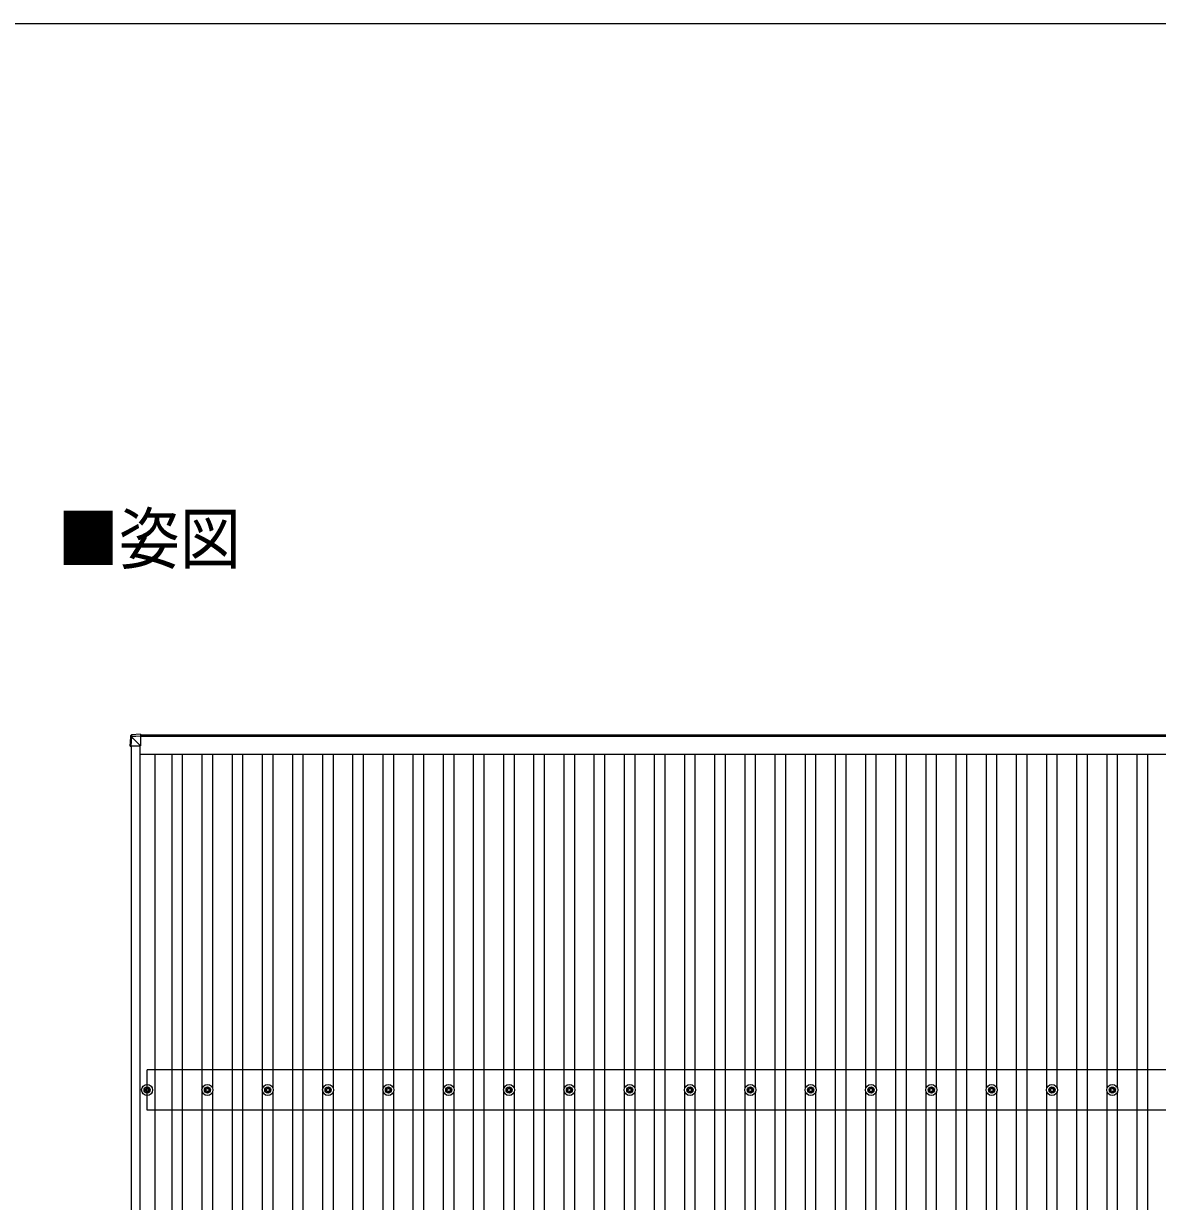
# Model space of a CAD drawing. Units: millimetres at full size, sheet at 1:50; details may follow other scales. Extents: x -14053 to 14053, y -9700 to 9700.
# Drawn here: x -8221 to -4461, y 5795 to 9700 of the extents above; entities that cross this region are included whole.
import ezdxf
from ezdxf.enums import TextEntityAlignment as Align

# ---------------------------------------------------------------- set-up
doc = ezdxf.new("R2010")
doc.units = ezdxf.units.MM
doc.header["$LTSCALE"] = 50
for name, color, linetype, lineweight in [('1-1', 2, 'Continuous', 9), ('1-2', 134, 'Continuous', 9), ('1-3', 5, 'Continuous', 5), ('1-4', 6, 'Continuous', 9), ('F-0', 7, 'Continuous', 9)]:
    doc.layers.add(name, color=color, linetype=linetype, lineweight=lineweight)
doc.styles.add('ＭＳ ゴシック', font='')
doc.styles.get('ＭＳ ゴシック').set_extended_font_data('MS Gothic')

msp = doc.modelspace()

# ---------------------------------------------------------------- linework, layer by layer
at = {"layer": '1-1'}
for p, q in [((-7862.79, 1923.7), (-7862.79, 7305.08)), ((-7833.79, 1923.65), (-7833.79, 7305.03)), ((-7832.31, 7341.26), (-1790.1, 7341.26)), ((-1790.1, 7336.66), (-7832.31, 7336.66)), ((-7833.79, 7277.83), (-1787.79, 7277.83)), ((-1810.79, 6231.28), (-7810.79, 6231.28)), ((-7810.79, 6097.28), (-7810.79, 6231.28)), ((-1810.79, 6097.28), (-7810.79, 6097.28))]:
    msp.add_line(p, q, dxfattribs=at)
at = {"layer": '1-2'}
for p, q in [((-7784.29, 1948.38), (-7784.29, 7277.83)), ((-7728.29, 1948.38), (-7728.29, 7277.83)), ((-7693.29, 1948.38), (-7693.29, 7277.83)), ((-7628.29, 6169.46), (-7628.29, 7277.83)), ((-7593.29, 6169.46), (-7593.29, 7277.83)), ((-7528.29, 1948.38), (-7528.29, 7277.83)), ((-7493.29, 1948.38), (-7493.29, 7277.83)), ((-7428.29, 6169.46), (-7428.29, 7277.83)), ((-7393.29, 6169.46), (-7393.29, 7277.83)), ((-7328.29, 1948.38), (-7328.29, 7277.83)), ((-7293.29, 1948.38), (-7293.29, 7277.83)), ((-7228.29, 6169.46), (-7228.29, 7277.83)), ((-7193.29, 6169.46), (-7193.29, 7277.83)), ((-7128.29, 1948.38), (-7128.29, 7277.83)), ((-7093.29, 1948.38), (-7093.29, 7277.83)), ((-7028.29, 6169.46), (-7028.29, 7277.83)), ((-6993.29, 6169.46), (-6993.29, 7277.83)), ((-6928.29, 1948.38), (-6928.29, 7277.83)), ((-6893.29, 1948.38), (-6893.29, 7277.83)), ((-6828.29, 6169.46), (-6828.29, 7277.83)), ((-6793.29, 6169.46), (-6793.29, 7277.83)), ((-6728.29, 1948.38), (-6728.29, 7277.83)), ((-6693.29, 1948.38), (-6693.29, 7277.83)), ((-6628.29, 6169.46), (-6628.29, 7277.83)), ((-6593.29, 6169.46), (-6593.29, 7277.83)), ((-6528.29, 1948.38), (-6528.29, 7277.83)), ((-6493.29, 1948.38), (-6493.29, 7277.83)), ((-6428.29, 6169.46), (-6428.29, 7277.83)), ((-6393.29, 6169.46), (-6393.29, 7277.83)), ((-6328.29, 1948.38), (-6328.29, 7277.83)), ((-6293.29, 1948.38), (-6293.29, 7277.83)), ((-6228.29, 6169.46), (-6228.29, 7277.83)), ((-6193.29, 6169.46), (-6193.29, 7277.83)), ((-6128.29, 1948.38), (-6128.29, 7277.83)), ((-6093.29, 1948.38), (-6093.29, 7277.83)), ((-6028.29, 6169.46), (-6028.29, 7277.83)), ((-5993.29, 6169.46), (-5993.29, 7277.83)), ((-5928.29, 1948.38), (-5928.29, 7277.83)), ((-5893.29, 1948.38), (-5893.29, 7277.83)), ((-5828.29, 6169.46), (-5828.29, 7277.83)), ((-5793.29, 6169.46), (-5793.29, 7277.83)), ((-5728.29, 1948.38), (-5728.29, 7277.83)), ((-5693.29, 1948.38), (-5693.29, 7277.83)), ((-5628.29, 6169.46), (-5628.29, 7277.83)), ((-5593.29, 6169.46), (-5593.29, 7277.83)), ((-5528.29, 1948.38), (-5528.29, 7277.83)), ((-5493.29, 1948.38), (-5493.29, 7277.83)), ((-5428.29, 6169.46), (-5428.29, 7277.83)), ((-5393.29, 6169.46), (-5393.29, 7277.83)), ((-5328.29, 1948.38), (-5328.29, 7277.83)), ((-5293.29, 1948.38), (-5293.29, 7277.83)), ((-5228.29, 6169.46), (-5228.29, 7277.83)), ((-5193.29, 6169.46), (-5193.29, 7277.83)), ((-5128.29, 1948.38), (-5128.29, 7277.83)), ((-5093.29, 1948.38), (-5093.29, 7277.83)), ((-5028.29, 6169.46), (-5028.29, 7277.83)), ((-4993.29, 6169.46), (-4993.29, 7277.83)), ((-4928.29, 1948.38), (-4928.29, 7277.83)), ((-4893.29, 1948.38), (-4893.29, 7277.83)), ((-4828.29, 6169.46), (-4828.29, 7277.83)), ((-4793.29, 6169.46), (-4793.29, 7277.83)), ((-4728.29, 1948.38), (-4728.29, 7277.83)), ((-4693.29, 1948.38), (-4693.29, 7277.83)), ((-4628.29, 6169.46), (-4628.29, 7277.83)), ((-4593.29, 6169.46), (-4593.29, 7277.83)), ((-4528.29, 1948.38), (-4528.29, 7277.83)), ((-4493.29, 1948.38), (-4493.29, 7277.83)), ((-7628.29, 3069.46), (-7628.29, 6159.1)), ((-7593.29, 3069.46), (-7593.29, 6159.1)), ((-7428.29, 3069.46), (-7428.29, 6159.1)), ((-7393.29, 3069.46), (-7393.29, 6159.1)), ((-7228.29, 3069.46), (-7228.29, 6159.1)), ((-7193.29, 3069.46), (-7193.29, 6159.1)), ((-7028.29, 3069.46), (-7028.29, 6159.1)), ((-6993.29, 3069.46), (-6993.29, 6159.1)), ((-6828.29, 3069.46), (-6828.29, 6159.1)), ((-6793.29, 3069.46), (-6793.29, 6159.1)), ((-6628.29, 3069.46), (-6628.29, 6159.1)), ((-6593.29, 3069.46), (-6593.29, 6159.1)), ((-6428.29, 3069.46), (-6428.29, 6159.1)), ((-6393.29, 3069.46), (-6393.29, 6159.1)), ((-6228.29, 3069.46), (-6228.29, 6159.1)), ((-6193.29, 3069.46), (-6193.29, 6159.1)), ((-6028.29, 3069.46), (-6028.29, 6159.1)), ((-5993.29, 3069.46), (-5993.29, 6159.1)), ((-5828.29, 3069.46), (-5828.29, 6159.1)), ((-5793.29, 3069.46), (-5793.29, 6159.1)), ((-5628.29, 3069.46), (-5628.29, 6159.1)), ((-5593.29, 3069.46), (-5593.29, 6159.1)), ((-5428.29, 3069.46), (-5428.29, 6159.1)), ((-5393.29, 3069.46), (-5393.29, 6159.1)), ((-5228.29, 3069.46), (-5228.29, 6159.1)), ((-5193.29, 3069.46), (-5193.29, 6159.1)), ((-5028.29, 3069.46), (-5028.29, 6159.1)), ((-4993.29, 3069.46), (-4993.29, 6159.1)), ((-4828.29, 3069.46), (-4828.29, 6159.1)), ((-4793.29, 3069.46), (-4793.29, 6159.1)), ((-4628.29, 3069.46), (-4628.29, 6159.1)), ((-4593.29, 3069.46), (-4593.29, 6159.1))]:
    msp.add_line(p, q, dxfattribs=at)
at = {"layer": '1-3'}
for p, q in [((-7812.54, 6174.28), (-7812.54, 6169.86)), ((-7809.04, 6174.28), (-7809.04, 6169.86)), ((-7612.54, 6174.28), (-7612.54, 6169.86)), ((-7609.04, 6174.28), (-7609.04, 6169.86)), ((-7412.54, 6174.28), (-7412.54, 6169.86)), ((-7409.04, 6174.28), (-7409.04, 6169.86)), ((-7212.54, 6174.28), (-7212.54, 6169.86)), ((-7209.04, 6174.28), (-7209.04, 6169.86)), ((-7012.54, 6174.28), (-7012.54, 6169.86)), ((-7009.04, 6174.28), (-7009.04, 6169.86)), ((-6812.54, 6174.28), (-6812.54, 6169.86)), ((-6809.04, 6174.28), (-6809.04, 6169.86)), ((-6612.54, 6174.28), (-6612.54, 6169.86)), ((-6609.04, 6174.28), (-6609.04, 6169.86)), ((-6412.54, 6174.28), (-6412.54, 6169.86)), ((-6409.04, 6174.28), (-6409.04, 6169.86)), ((-6212.54, 6174.28), (-6212.54, 6169.86)), ((-6209.04, 6174.28), (-6209.04, 6169.86)), ((-6012.54, 6174.28), (-6012.54, 6169.86)), ((-6009.04, 6174.28), (-6009.04, 6169.86)), ((-5812.54, 6174.28), (-5812.54, 6169.86)), ((-5809.04, 6174.28), (-5809.04, 6169.86)), ((-5612.54, 6174.28), (-5612.54, 6169.86)), ((-5609.04, 6174.28), (-5609.04, 6169.86)), ((-5412.54, 6174.28), (-5412.54, 6169.86)), ((-5409.04, 6174.28), (-5409.04, 6169.86)), ((-5212.54, 6174.28), (-5212.54, 6169.86)), ((-5209.04, 6174.28), (-5209.04, 6169.86)), ((-5012.54, 6174.28), (-5012.54, 6169.86)), ((-5009.04, 6174.28), (-5009.04, 6169.86)), ((-4812.54, 6174.28), (-4812.54, 6169.86)), ((-4809.04, 6174.28), (-4809.04, 6169.86)), ((-4612.54, 6174.28), (-4612.54, 6169.86)), ((-4609.04, 6174.28), (-4609.04, 6169.86)), ((-7820.79, 6166.03), (-7816.37, 6166.03)), ((-7820.79, 6162.53), (-7816.37, 6162.53)), ((-7812.54, 6158.7), (-7812.54, 6154.28)), ((-7809.04, 6158.7), (-7809.04, 6154.28)), ((-7805.21, 6166.03), (-7800.79, 6166.03)), ((-7805.21, 6162.53), (-7800.79, 6162.53)), ((-7620.79, 6166.03), (-7616.37, 6166.03)), ((-7620.79, 6162.53), (-7616.37, 6162.53)), ((-7612.54, 6158.7), (-7612.54, 6154.28)), ((-7609.04, 6158.7), (-7609.04, 6154.28)), ((-7605.21, 6166.03), (-7600.79, 6166.03)), ((-7605.21, 6162.53), (-7600.79, 6162.53)), ((-7420.79, 6166.03), (-7416.37, 6166.03)), ((-7420.79, 6162.53), (-7416.37, 6162.53)), ((-7412.54, 6158.7), (-7412.54, 6154.28)), ((-7409.04, 6158.7), (-7409.04, 6154.28)), ((-7405.21, 6166.03), (-7400.79, 6166.03)), ((-7405.21, 6162.53), (-7400.79, 6162.53)), ((-7220.79, 6166.03), (-7216.37, 6166.03)), ((-7220.79, 6162.53), (-7216.37, 6162.53)), ((-7212.54, 6158.7), (-7212.54, 6154.28)), ((-7209.04, 6158.7), (-7209.04, 6154.28)), ((-7205.21, 6166.03), (-7200.79, 6166.03)), ((-7205.21, 6162.53), (-7200.79, 6162.53)), ((-7020.79, 6166.03), (-7016.37, 6166.03)), ((-7020.79, 6162.53), (-7016.37, 6162.53)), ((-7012.54, 6158.7), (-7012.54, 6154.28)), ((-7009.04, 6158.7), (-7009.04, 6154.28)), ((-7005.21, 6166.03), (-7000.79, 6166.03)), ((-7005.21, 6162.53), (-7000.79, 6162.53)), ((-6820.79, 6166.03), (-6816.37, 6166.03)), ((-6820.79, 6162.53), (-6816.37, 6162.53)), ((-6812.54, 6158.7), (-6812.54, 6154.28)), ((-6809.04, 6158.7), (-6809.04, 6154.28)), ((-6805.21, 6166.03), (-6800.79, 6166.03)), ((-6805.21, 6162.53), (-6800.79, 6162.53)), ((-6620.79, 6166.03), (-6616.37, 6166.03)), ((-6620.79, 6162.53), (-6616.37, 6162.53)), ((-6612.54, 6158.7), (-6612.54, 6154.28)), ((-6609.04, 6158.7), (-6609.04, 6154.28)), ((-6605.21, 6166.03), (-6600.79, 6166.03)), ((-6605.21, 6162.53), (-6600.79, 6162.53)), ((-6420.79, 6166.03), (-6416.37, 6166.03)), ((-6420.79, 6162.53), (-6416.37, 6162.53)), ((-6412.54, 6158.7), (-6412.54, 6154.28)), ((-6409.04, 6158.7), (-6409.04, 6154.28)), ((-6405.21, 6166.03), (-6400.79, 6166.03)), ((-6405.21, 6162.53), (-6400.79, 6162.53)), ((-6220.79, 6166.03), (-6216.37, 6166.03)), ((-6220.79, 6162.53), (-6216.37, 6162.53)), ((-6212.54, 6158.7), (-6212.54, 6154.28)), ((-6209.04, 6158.7), (-6209.04, 6154.28)), ((-6205.21, 6166.03), (-6200.79, 6166.03)), ((-6205.21, 6162.53), (-6200.79, 6162.53)), ((-6020.79, 6166.03), (-6016.37, 6166.03)), ((-6020.79, 6162.53), (-6016.37, 6162.53)), ((-6012.54, 6158.7), (-6012.54, 6154.28)), ((-6009.04, 6158.7), (-6009.04, 6154.28)), ((-6005.21, 6166.03), (-6000.79, 6166.03)), ((-6005.21, 6162.53), (-6000.79, 6162.53)), ((-5820.79, 6166.03), (-5816.37, 6166.03)), ((-5820.79, 6162.53), (-5816.37, 6162.53)), ((-5812.54, 6158.7), (-5812.54, 6154.28)), ((-5809.04, 6158.7), (-5809.04, 6154.28)), ((-5805.21, 6166.03), (-5800.79, 6166.03)), ((-5805.21, 6162.53), (-5800.79, 6162.53)), ((-5620.79, 6166.03), (-5616.37, 6166.03)), ((-5620.79, 6162.53), (-5616.37, 6162.53)), ((-5612.54, 6158.7), (-5612.54, 6154.28)), ((-5609.04, 6158.7), (-5609.04, 6154.28)), ((-5605.21, 6166.03), (-5600.79, 6166.03)), ((-5605.21, 6162.53), (-5600.79, 6162.53)), ((-5420.79, 6166.03), (-5416.37, 6166.03)), ((-5420.79, 6162.53), (-5416.37, 6162.53)), ((-5412.54, 6158.7), (-5412.54, 6154.28)), ((-5409.04, 6158.7), (-5409.04, 6154.28)), ((-5405.21, 6166.03), (-5400.79, 6166.03)), ((-5405.21, 6162.53), (-5400.79, 6162.53)), ((-5220.79, 6166.03), (-5216.37, 6166.03)), ((-5220.79, 6162.53), (-5216.37, 6162.53)), ((-5212.54, 6158.7), (-5212.54, 6154.28)), ((-5209.04, 6158.7), (-5209.04, 6154.28)), ((-5205.21, 6166.03), (-5200.79, 6166.03)), ((-5205.21, 6162.53), (-5200.79, 6162.53)), ((-5020.79, 6166.03), (-5016.37, 6166.03)), ((-5020.79, 6162.53), (-5016.37, 6162.53)), ((-5012.54, 6158.7), (-5012.54, 6154.28)), ((-5009.04, 6158.7), (-5009.04, 6154.28)), ((-5005.21, 6166.03), (-5000.79, 6166.03)), ((-5005.21, 6162.53), (-5000.79, 6162.53)), ((-4820.79, 6166.03), (-4816.37, 6166.03)), ((-4820.79, 6162.53), (-4816.37, 6162.53)), ((-4812.54, 6158.7), (-4812.54, 6154.28)), ((-4809.04, 6158.7), (-4809.04, 6154.28)), ((-4805.21, 6166.03), (-4800.79, 6166.03)), ((-4805.21, 6162.53), (-4800.79, 6162.53)), ((-4620.79, 6166.03), (-4616.37, 6166.03)), ((-4620.79, 6162.53), (-4616.37, 6162.53)), ((-4612.54, 6158.7), (-4612.54, 6154.28)), ((-4609.04, 6158.7), (-4609.04, 6154.28)), ((-4605.21, 6166.03), (-4600.79, 6166.03)), ((-4605.21, 6162.53), (-4600.79, 6162.53))]:
    msp.add_line(p, q, dxfattribs=at)
for centre, radius in [((-7810.79, 6164.28), 18.25), ((-7810.79, 6164.28), 10.15), ((-7610.79, 6164.28), 18.25), ((-7610.79, 6164.28), 10.15), ((-7410.79, 6164.28), 18.25), ((-7410.79, 6164.28), 10.15), ((-7210.79, 6164.28), 18.25), ((-7210.79, 6164.28), 10.15), ((-7010.79, 6164.28), 18.25), ((-7010.79, 6164.28), 10.15), ((-6810.79, 6164.28), 18.25), ((-6810.79, 6164.28), 10.15), ((-6610.79, 6164.28), 18.25), ((-6610.79, 6164.28), 10.15), ((-6410.79, 6164.28), 18.25), ((-6410.79, 6164.28), 10.15), ((-6210.79, 6164.28), 18.25), ((-6210.79, 6164.28), 10.15), ((-6010.79, 6164.28), 18.25), ((-6010.79, 6164.28), 10.15), ((-5810.79, 6164.28), 18.25), ((-5810.79, 6164.28), 10.15), ((-5610.79, 6164.28), 18.25), ((-5610.79, 6164.28), 10.15), ((-5410.79, 6164.28), 18.25), ((-5410.79, 6164.28), 10.15), ((-5210.79, 6164.28), 18.25), ((-5210.79, 6164.28), 10.15), ((-5010.79, 6164.28), 18.25), ((-5010.79, 6164.28), 10.15), ((-4810.79, 6164.28), 18.25), ((-4810.79, 6164.28), 10.15), ((-4610.79, 6164.28), 18.25), ((-4610.79, 6164.28), 10.15), ((-7810.79, 6164.28), 5.85), ((-7810.79, 6164.28), 5.25), ((-7610.79, 6164.28), 5.85), ((-7610.79, 6164.28), 5.25), ((-7410.79, 6164.28), 5.85), ((-7410.79, 6164.28), 5.25), ((-7210.79, 6164.28), 5.85), ((-7210.79, 6164.28), 5.25), ((-7010.79, 6164.28), 5.85), ((-7010.79, 6164.28), 5.25), ((-6810.79, 6164.28), 5.85), ((-6810.79, 6164.28), 5.25), ((-6610.79, 6164.28), 5.85), ((-6610.79, 6164.28), 5.25), ((-6410.79, 6164.28), 5.85), ((-6410.79, 6164.28), 5.25), ((-6210.79, 6164.28), 5.85), ((-6210.79, 6164.28), 5.25), ((-6010.79, 6164.28), 5.85), ((-6010.79, 6164.28), 5.25), ((-5810.79, 6164.28), 5.85), ((-5810.79, 6164.28), 5.25), ((-5610.79, 6164.28), 5.85), ((-5610.79, 6164.28), 5.25), ((-5410.79, 6164.28), 5.85), ((-5410.79, 6164.28), 5.25), ((-5210.79, 6164.28), 5.85), ((-5210.79, 6164.28), 5.25), ((-5010.79, 6164.28), 5.85), ((-5010.79, 6164.28), 5.25), ((-4810.79, 6164.28), 5.85), ((-4810.79, 6164.28), 5.25), ((-4610.79, 6164.28), 5.85), ((-4610.79, 6164.28), 5.25)]:
    msp.add_circle(centre, radius, dxfattribs=at)
at = {"layer": '1-4'}
for p, q in [((-7832.31, 7343.59), (-7862.87, 7341.66)), ((-7832.31, 7343.58), (-7862.87, 7341.66)), ((-7832.31, 7343.58), (-7832.31, 7338.77)), ((-7866.61, 7304.49), (-7864.74, 7335.03)), ((-7864.74, 7335.03), (-7864.74, 7339.79)), ((-7862.85, 7334.84), (-7864.71, 7304.43)), ((-7864.71, 7305.08), (-7832.31, 7305.02)), ((-7862.87, 7341.66), (-7862.87, 7341.66)), ((-7862.87, 7341.66), (-7862.87, 7336.9)), ((-7862.87, 7336.9), (-7832.31, 7338.77)), ((-7862.75, 7334.85), (-7862.85, 7334.84)), ((-7832.31, 7336.81), (-7862.8, 7334.94)), ((-7832.31, 7305.02), (-7862.75, 7335.5)), ((-7832.31, 7338.77), (-7832.31, 7336.81)), ((-7832.31, 7337.46), (-7832.31, 7305.02))]:
    msp.add_line(p, q, dxfattribs=at)
msp.add_lwpolyline([(-7864.74, 7339.79), (-7866.61, 7309.31), (-7866.61, 7304.49)], dxfattribs=at)
for centre, radius, start, end in [((-7862.75, 7334.91), 2, 93.48408, 176.48407), ((-7862.52, 7347.76), 12.92, 260.08679, 268.52577), ((-7852.49, 7335.96), 10.42, 174.80664, 186.16183)]:
    msp.add_arc(centre, radius, start, end, dxfattribs=at)
for centre, major_axis, ratio, start_param, end_param in [((-7864.61, 7304.49), (-2, 0), 0.033268, 0.0000002, 1.5185344), ((-7862.75, 7339.67), (-1.92, -0.56), 0.998105, 4.4898734, 5.9384966), ((-7862.75, 7334.91), (-0.12, 2), 0.02656, 0.0332981, 1.5518323), ((-7826.73, 7337.05), (-36.07, -2.1), 0.055348, 0.0000815, 0.0491486)]:
    msp.add_ellipse(centre, major_axis=major_axis, ratio=ratio, start_param=start_param, end_param=end_param, dxfattribs=at)
at = {"layer": 'F-0', "color": 5, "lineweight": 5}
msp.add_line((-14053.43, 9700), (13346.57, 9700), dxfattribs=at)

# ---------------------------------------------------------------- texts
at = {"layer": '1-1', "color": 7, "style": 'ＭＳ ゴシック', "width": 0.9}
msp.add_text('■姿図', height=165, dxfattribs=at).set_placement((-8107.43, 7860.22), align=Align.BOTTOM_LEFT)

doc.saveas('drawing.dxf')
